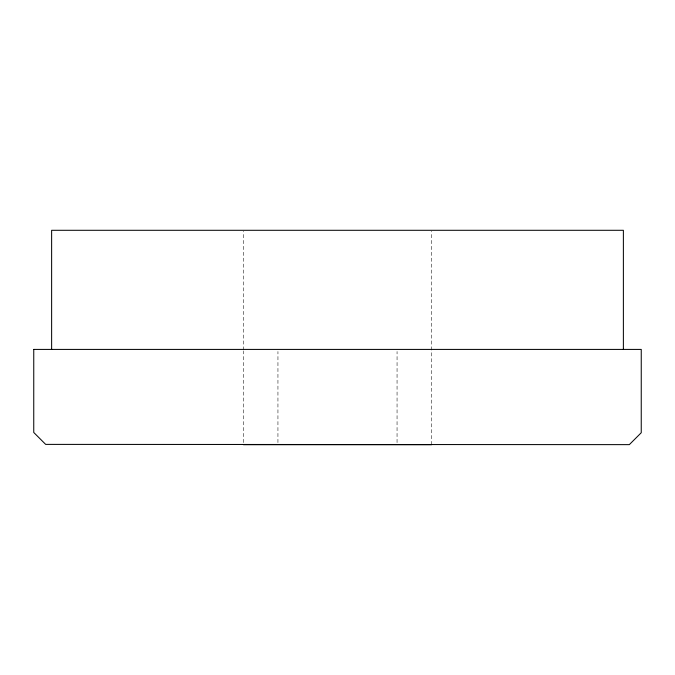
<?xml version="1.0" encoding="UTF-8"?>
<svg xmlns="http://www.w3.org/2000/svg" width="675" height="675" viewBox="0 0 675 675"><rect width="100%" height="100%" fill="white"/><g stroke="black" fill="none" stroke-linecap="round" stroke-linejoin="round"><path stroke-width="0.51" stroke-dasharray="3.38 2.53" d="M243.397 442.606L243.397 351.16M243.397 350.114L243.405 231.348M277.94 442.606L277.948 351.506M397.052 442.606L397.06 351.506M431.595 444.707L431.603 351.16M431.603 350.114L431.603 231.348"/><path stroke-width="1.01" d="M243.397 444.707L431.595 444.707M623.379 349.414L623.379 230.293L51.629 230.293L51.629 349.414M33.758 349.414L33.75 432.464L45.664 444.386L629.328 444.639L641.242 432.734L641.25 349.414L33.758 349.414"/></g></svg>
